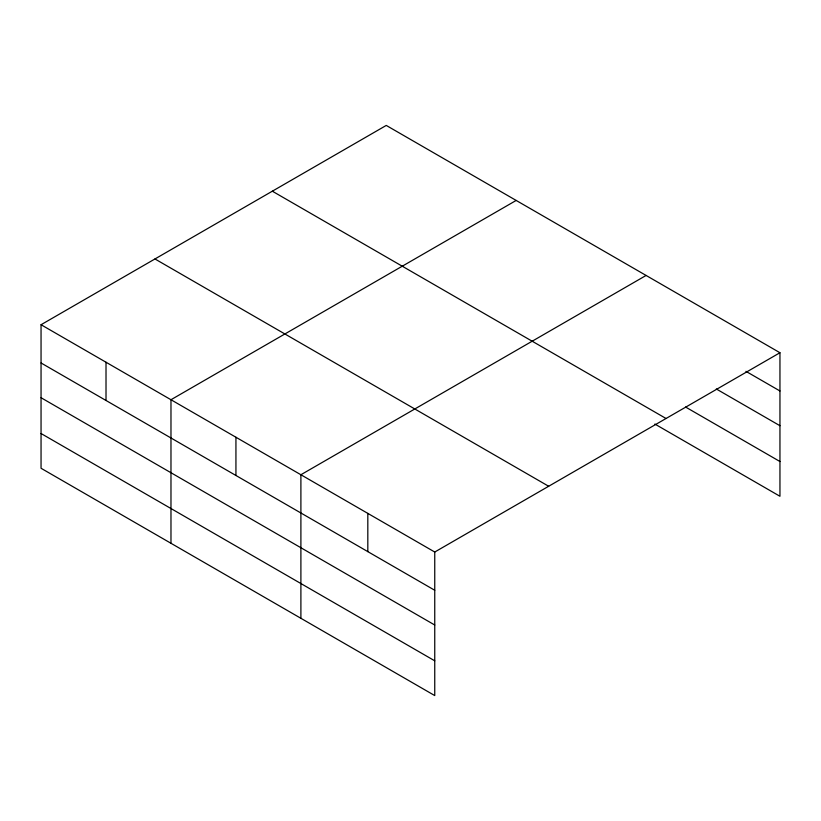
<?xml version="1.0" encoding="UTF-8"?>
<svg xmlns="http://www.w3.org/2000/svg" width="821" height="821" viewBox="0 0 821 821"><rect width="100%" height="100%" fill="white"/><g stroke="black" fill="none" stroke-linecap="round" stroke-linejoin="round"><path stroke-width="1.23" d="M434.75 625.017L434.75 552.03L41.05 324.726L41.05 468.268L434.75 695.572L434.75 625.017L41.05 397.723M654.871 424.057L779.95 496.274L779.95 352.732L386.25 125.428L41.05 324.726M516.173 200.437L170.973 399.735L170.973 543.276M646.096 275.445L300.897 474.743L300.897 618.285M434.75 552.03L779.95 352.732M745.94 371.338L779.95 390.97M716.312 388.98L779.95 425.719M685.586 407.042L779.95 461.525M272.336 191.201L666.036 418.494M154.964 258.964L548.664 486.258M41.05 362.974L434.75 590.268M41.05 433.519L434.75 660.823M367.818 513.392L367.818 551.63M235.935 437.244L235.935 475.482M106.012 362.235L106.012 400.474"/></g></svg>
